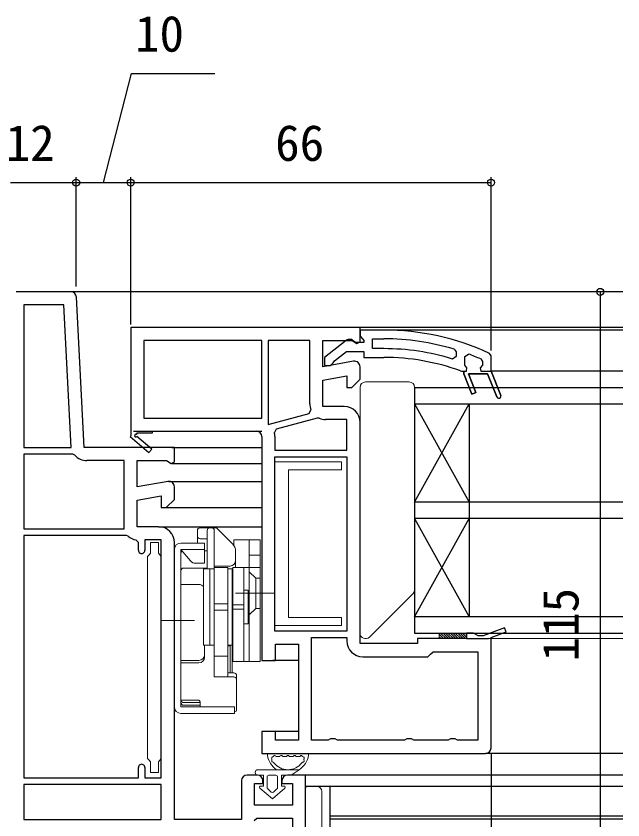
# Model space of a CAD drawing. Units: millimetres, scale not verified. Extents: x -525 to 525, y -783 to 779.
# Drawn here: x 61.6 to 172.7, y -476.4 to -329.2 of the extents above; entities that cross this region are included whole.
import ezdxf
from ezdxf.enums import TextEntityAlignment as Align

# ---------------------------------------------------------------- set-up
doc = ezdxf.new("R2010")
doc.units = ezdxf.units.MM
doc.header["$LTSCALE"] = 4
for name, color, linetype in [('0-3_YKK_11', 7, 'Continuous'), ('0-4_YKK_12', 2, 'Continuous'), ('0-7_YKK_D', 6, 'Continuous')]:
    doc.layers.add(name, color=color, linetype=linetype)
doc.layers.add('0-5_YKK_13', color=4, linetype='Continuous', lineweight=18)
doc.styles.add('ＭＳ ゴシック', font='')
doc.styles.get('ＭＳ ゴシック').set_extended_font_data('MS Gothic')

msp = doc.modelspace()

# ---------------------------------------------------------------- linework, layer by layer
at = {"layer": '0-3_YKK_11'}
for p, q in [((71.642, -379.685), (61.591, -379.685)), ((83.091, -405.185), (86.591, -405.185)), ((108.991, -406.185), (108.991, -408.685)), ((144.091, -443.185), (148.091, -443.185)), ((105.791, -468.185), (103.891, -468.185))]:
    msp.add_line(p, q, dxfattribs=at)
for points in [[(89.418, -414.4), (83.791, -415.392), (83.791, -410.585), (89.148, -410.585), (90.015, -411.127), (90.591, -410.808), (90.591, -408.185), (74.085, -408.185), (72.641, -380.633)], [(124.591, -386.185), (82.591, -386.185), (82.591, -406.051), (82.514, -406.185), (85.932, -409.09), (86.45, -408.48), (83.731, -406.169)], [(123.418, -392.4), (117.791, -393.392), (117.791, -388.585), (123.148, -388.585), (124.015, -389.127), (124.591, -388.808), (124.591, -386.185)], [(128.959, -386.681), (124.591, -386.681), (124.591, -387.781), (125.029, -388.277), (125.291, -388.575), (125.291, -388.981), (123.891, -388.981), (123.491, -388.781)], [(128.959, -390.081), (126.891, -390.081), (126.891, -388.281), (128.959, -388.281)], [(107.791, -388.585), (107.791, -403.964), (115.275, -401.959), (115.608, -401.286)], [(115.391, -400.185), (115.391, -388.585), (107.791, -388.585)], [(122.074, -388.594), (118.091, -391.706), (118.091, -393.181), (119.192, -393.181), (119.692, -392.706), (119.883, -392.336), (122.13, -390.581), (125.291, -390.581), (125.291, -391.681), (128.959, -391.681)], [(141.836, -390.19), (142.191, -390.668), (142.191, -391.505), (141.543, -391.983)], [(149.62, -398.929), (147.929, -394.681), (144.452, -394.681), (145.826, -398.133), (145.083, -398.429), (143.591, -394.681), (143.591, -394.181), (144.091, -394.181), (144.166, -393.591), (143.791, -393.107), (143.791, -393.081), (143.791, -391.546), (144.466, -391.077)], [(146.691, -391.976), (146.991, -392.434), (146.991, -393.107), (146.616, -393.591), (146.691, -394.181), (148.591, -394.181), (150.363, -398.633), (148.591, -394.181), (148.591, -391.399), (148.301, -390.946)], [(121.691, -400.685), (117.791, -400.685), (117.791, -395.829), (122.191, -395.053), (122.191, -397.185), (123.091, -397.185), (124.591, -395.685), (124.591, -393.385)], [(142.974, -394.151), (143.145, -394.181), (143.591, -394.181), (143.591, -394.681), (145.083, -398.429), (145.826, -398.133), (144.452, -394.681), (147.929, -394.681), (149.62, -398.929)], [(117.1, -402.829), (116.765, -402.802), (109.259, -404.813), (108.902, -405.41)], [(108.991, -408.685), (122.191, -408.685), (122.191, -403.085), (118.291, -403.085)], [(148.591, -463.185), (148.591, -442.996), (151.333, -441.959), (151.05, -441.211), (147.152, -442.685), (146.257, -442.685), (145.824, -442.435), (145.391, -442.185), (144.091, -442.185), (144.091, -443.185), (135.091, -443.185), (135.091, -444.085), (124.591, -444.085), (124.591, -403.585)], [(83.665, -405.791), (83.842, -405.485), (86.591, -405.485), (86.591, -405.185), (105.591, -405.185)], [(106.591, -406.185), (106.591, -447.185), (109.091, -447.185), (109.091, -444.185), (113.291, -444.185), (113.291, -461.785), (109.091, -461.785), (109.091, -460.185), (106.591, -460.185), (106.591, -464.185), (147.591, -464.185)], [(72.348, -409.562), (71.967, -409.385), (62.991, -409.385), (62.991, -423.085)], [(62.991, -423.085), (81.391, -423.085), (81.391, -410.585), (74.559, -410.585)], [(87.691, -422.685), (83.791, -422.685), (83.791, -417.829), (88.191, -417.054), (88.191, -419.185), (89.091, -419.185), (90.591, -417.685), (90.591, -415.385)], [(62.991, -424.285), (62.991, -468.685), (83.991, -468.685), (83.991, -466.785)], [(82.136, -424.423), (81.791, -424.285), (62.991, -424.285)], [(83.991, -426.985), (83.991, -425.57), (83.543, -425.072)], [(85.191, -466.785), (85.191, -468.685), (88.191, -468.685), (88.191, -425.085), (85.191, -425.085), (85.191, -426.985)], [(102.891, -469.185), (102.891, -476.285), (90.591, -476.285), (90.591, -425.585)], [(115.691, -461.785), (115.691, -442.985), (122.191, -442.985), (122.191, -443.585)], [(125.091, -446.485), (136.996, -446.485), (137.494, -446.035), (137.991, -445.585), (146.191, -445.585), (146.191, -461.785), (142.457, -461.785), (142.024, -461.535), (141.158, -461.535), (140.725, -461.785), (134.457, -461.785), (134.024, -461.535), (133.158, -461.535), (132.725, -461.785), (120.457, -461.785), (120.024, -461.535), (119.158, -461.535), (118.725, -461.785), (115.691, -461.785)], [(69.391, -493.685), (69.391, -490.785), (75.391, -490.785), (75.391, -493.185), (73.791, -493.185), (73.791, -494.685), (88.591, -494.685), (88.591, -507.594), (88.341, -507.889), (88.091, -508.185), (88.091, -509.685), (90.591, -509.685), (90.591, -494.685), (116.591, -494.685), (116.591, -492.885), (114.591, -492.885), (114.591, -468.185), (111.291, -468.185)], [(110.291, -469.185), (110.291, -469.685), (112.191, -469.685), (112.191, -473.685), (105.291, -473.685), (105.291, -469.685), (106.791, -469.685), (106.791, -469.185)], [(105.21, -476.467), (105.696, -476.085), (112.191, -476.085), (112.191, -492.285)]]:
    msp.add_lwpolyline(points, dxfattribs=at)
for points in [[(71.682, -408.185), (70.314, -382.085), (62.991, -382.085), (62.991, -408.185)], [(84.991, -402.785), (106.591, -402.785), (106.591, -388.585), (84.991, -388.585)], [(122.191, -409.885), (122.191, -441.785), (108.991, -441.785), (108.991, -409.885)], [(88.191, -469.885), (62.991, -469.885), (62.991, -476.285), (88.191, -476.285)]]:
    msp.add_lwpolyline(points, close=True, dxfattribs=at)
for centre, radius, start, end in [((71.642, -380.685), 1, 3.00003, 90), ((128.959, -432.681), 46, 65.13402, 89.99999), ((122.691, -389.381), 1, 36.86989, 128.08672), ((128.959, -432.681), 44.4, 73.13981, 90.00001), ((128.959, -432.681), 42.6, 72.81723, 90.00001), ((128.959, -432.681), 44.4, 66.46078, 69.55779), ((123.591, -393.385), 1, 0.00002, 100.00001), ((128.959, -432.681), 41, 70.01112, 90.00001), ((149.991, -398.781), 0.4, 201.69939, 21.69941), ((149.991, -398.781), 0.4, 201.69939, 21.69941), ((118.291, -400.185), 2.9, 180.00001, 202.31385), ((121.691, -403.585), 2.9, 0.00001, 89.99999), ((118.291, -400.185), 2.9, 245.74737, 270.00004), ((83.54, -406.007), 0.25, 60, 319.64299), ((105.591, -406.185), 1, 0.00001, 89.99999), ((105.591, -406.185), 3.4, 0.00002, 13.17387), ((74.559, -407.685), 2.9, 220.32022, 270.00001), ((89.591, -415.385), 1, 360, 99.99998), ((87.691, -425.585), 2.9, 0.00001, 89.99999), ((83.791, -422.685), 2.4, 226.39716, 264.0622), ((84.591, -426.985), 0.6, 179.99999, 0.00001), ((125.091, -443.585), 2.9, 180.00001, 269.99999), ((147.591, -463.185), 1, 270.00001, 359.99999), ((84.591, -466.785), 0.6, 359.99999, 180.00001), ((103.891, -469.185), 1, 90.00001, 179.99999), ((105.791, -469.185), 1, 0.00001, 89.99999), ((111.291, -469.185), 1, 90.00001, 179.99999)]:
    msp.add_arc(centre, radius, start, end, dxfattribs=at)
at = {"layer": '0-4_YKK_12'}
for p, q in [((172.741, -379.699), (71.642, -379.685)), ((172.741, -386.199), (124.12, -386.186)), ((172.741, -386.695), (128.959, -386.681)), ((172.741, -394.195), (148.591, -394.181)), ((134.591, -397.185), (172.741, -397.199)), ((134.591, -397.185), (134.591, -442.18)), ((134.591, -400.185), (172.741, -400.199)), ((134.591, -400.185), (144.591, -418.185)), ((134.591, -418.185), (144.591, -400.185)), ((144.591, -400.185), (144.591, -439.185)), ((90.091, -405.185), (106.591, -405.185)), ((90.091, -408.185), (106.591, -408.185)), ((90.091, -411.085), (106.591, -411.085)), ((89.591, -414.385), (106.591, -414.385)), ((88.884, -419.185), (106.591, -419.185)), ((172.741, -418.199), (134.591, -418.185)), ((172.741, -421.199), (134.591, -421.185)), ((134.591, -421.185), (144.591, -439.185)), ((87.691, -422.685), (106.591, -422.685)), ((134.591, -442.18), (172.741, -442.194)), ((172.741, -443.199), (148.091, -443.185)), ((113.278, -447.185), (108.591, -447.185)), ((113.291, -460.185), (108.591, -460.185)), ((172.741, -464.199), (147.591, -464.185)), ((172.741, -468.199), (114.091, -468.185)), ((114.591, -470.185), (172.741, -470.199)), ((119.091, -485.685), (119.091, -470.185)), ((172.741, -475.699), (119.091, -475.685)), ((119.091, -476.185), (172.741, -476.199))]:
    msp.add_line(p, q, dxfattribs=at)
msp.add_lwpolyline([(172.741, -439.199), (134.591, -439.185), (144.591, -421.185)], dxfattribs=at)
at = {"layer": '0-5_YKK_13'}
for p, q in [((124.591, -397.185), (124.591, -442.185)), ((125.591, -396.185), (133.591, -396.185)), ((134.591, -434.185), (134.591, -397.185)), ((94.791, -425.685), (94.791, -423.385)), ((94.791, -425.685), (94.791, -423.385)), ((98.084, -422.885), (95.291, -422.885)), ((98.084, -422.885), (95.291, -422.885)), ((96.591, -430.252), (96.591, -423.385)), ((96.591, -430.252), (96.591, -423.385)), ((97.891, -430.185), (97.891, -423.385)), ((97.891, -430.185), (97.891, -423.385)), ((101.205, -425.799), (98.438, -423.032)), ((101.205, -425.799), (98.438, -423.032)), ((96.591, -424.885), (95.291, -424.885)), ((96.591, -424.885), (95.291, -424.885)), ((106.291, -425.085), (101.491, -425.085)), ((101.491, -426.16), (101.491, -425.085)), ((106.291, -425.085), (101.491, -425.085)), ((101.491, -426.16), (101.491, -425.085)), ((104.291, -430.185), (104.291, -425.085)), ((104.291, -430.185), (104.291, -425.085)), ((106.291, -447.385), (106.291, -425.085)), ((106.291, -447.385), (106.291, -425.085)), ((90.591, -455.685), (90.591, -426.885)), ((90.591, -455.685), (90.591, -426.885)), ((91.791, -455.685), (91.791, -426.885)), ((96.091, -426.885), (91.791, -426.885)), ((91.791, -426.885), (93.529, -428.956)), ((91.791, -455.685), (91.791, -426.885)), ((96.091, -426.885), (91.791, -426.885)), ((91.791, -426.885), (93.529, -428.956)), ((91.791, -433.264), (91.791, -427.585)), ((91.791, -433.264), (91.791, -427.585)), ((96.591, -427.085), (96.091, -427.085)), ((96.591, -427.085), (96.091, -427.085)), ((101.791, -430.185), (101.791, -427.214)), ((101.791, -430.185), (101.791, -427.214)), ((106.291, -427.885), (104.291, -427.885)), ((106.291, -427.885), (104.291, -427.885)), ((96.091, -429.385), (94.449, -429.385)), ((96.091, -429.385), (94.449, -429.385)), ((96.591, -430.252), (92.291, -430.252)), ((96.591, -430.252), (92.291, -430.252)), ((95.891, -444.385), (95.891, -430.385)), ((97.091, -430.385), (95.891, -430.385)), ((95.891, -444.385), (95.891, -430.385)), ((97.091, -430.385), (95.891, -430.385)), ((97.091, -430.385), (97.891, -430.385)), ((97.091, -430.385), (97.091, -444.385)), ((97.091, -444.385), (97.091, -430.385)), ((97.091, -430.385), (97.891, -430.385)), ((97.091, -430.385), (97.091, -444.385)), ((97.091, -444.385), (97.091, -430.385)), ((100.791, -429.885), (97.891, -429.885)), ((100.791, -429.885), (97.891, -429.885)), ((97.891, -450.206), (97.891, -430.185)), ((97.891, -450.206), (97.891, -430.185)), ((97.891, -430.385), (97.891, -444.385)), ((97.891, -430.385), (97.891, -444.385)), ((100.391, -430.385), (101.191, -430.385)), ((100.391, -430.385), (100.391, -444.385)), ((100.391, -430.385), (101.191, -430.385)), ((100.391, -430.385), (100.391, -444.385)), ((101.191, -430.385), (101.191, -444.385)), ((101.191, -430.385), (101.191, -444.385)), ((106.291, -430.185), (101.291, -430.185)), ((101.291, -447.385), (101.291, -430.185)), ((106.291, -430.185), (101.291, -430.185)), ((101.291, -447.385), (101.291, -430.185)), ((103.291, -447.385), (103.291, -430.185)), ((103.291, -447.385), (103.291, -430.185)), ((104.291, -430.185), (104.291, -447.385)), ((104.291, -430.185), (104.291, -447.385)), ((105.491, -432.135), (104.291, -430.935)), ((105.491, -432.135), (104.291, -430.935)), ((106.291, -432.135), (105.491, -432.135)), ((105.491, -437.635), (105.491, -432.135)), ((106.291, -432.135), (105.491, -432.135)), ((105.491, -437.635), (105.491, -432.135)), ((95.091, -433.264), (91.791, -433.264)), ((95.091, -433.264), (91.791, -433.264)), ((101.291, -434.385), (101.191, -434.385)), ((101.291, -434.385), (101.191, -434.385)), ((108.791, -434.885), (101.791, -434.885)), ((108.791, -434.885), (101.791, -434.885)), ((104.091, -434.285), (103.291, -434.285)), ((103.291, -440.485), (103.291, -434.285)), ((104.091, -434.285), (103.291, -434.285)), ((103.291, -440.485), (103.291, -434.285)), ((104.091, -440.485), (104.091, -434.285)), ((104.091, -440.485), (104.091, -434.285)), ((134.298, -434.892), (126.298, -442.892)), ((97.891, -436.816), (100.391, -436.816)), ((97.891, -436.816), (100.391, -436.816)), ((103.291, -436.993), (101.291, -436.993)), ((103.291, -436.993), (101.291, -436.993)), ((97.891, -437.954), (100.391, -437.954)), ((97.891, -437.954), (100.391, -437.954)), ((103.291, -437.777), (101.291, -437.777)), ((103.291, -437.777), (101.291, -437.777)), ((105.491, -437.635), (104.291, -438.835)), ((105.491, -437.635), (104.291, -438.835)), ((106.291, -437.635), (105.491, -437.635)), ((106.291, -437.635), (105.491, -437.635)), ((94.291, -439.885), (88.091, -439.885)), ((94.291, -439.885), (88.091, -439.885)), ((101.291, -440.385), (101.191, -440.385)), ((101.291, -440.385), (101.191, -440.385)), ((104.091, -440.485), (103.291, -440.485)), ((104.091, -440.485), (103.291, -440.485)), ((139.091, -442.38), (139.896, -443.185)), ((139.091, -442.829), (139.447, -443.185)), ((139.345, -442.185), (140.345, -443.185)), ((139.794, -442.185), (140.794, -443.185)), ((140.243, -442.185), (141.243, -443.185)), ((140.692, -442.185), (141.692, -443.185)), ((141.141, -442.185), (142.141, -443.185)), ((141.59, -442.185), (142.59, -443.185)), ((142.039, -442.185), (143.039, -443.185)), ((142.488, -442.185), (143.488, -443.185)), ((142.937, -442.185), (143.937, -443.185)), ((143.386, -442.185), (144.091, -442.89)), ((143.835, -442.185), (144.091, -442.441)), ((97.091, -444.385), (95.891, -444.385)), ((97.091, -444.385), (95.891, -444.385)), ((96.091, -446.621), (96.091, -444.385)), ((96.091, -446.621), (96.091, -444.385)), ((97.091, -444.385), (97.891, -444.385)), ((97.091, -444.385), (97.891, -444.385)), ((97.891, -450.206), (97.891, -444.385)), ((97.891, -450.206), (97.891, -444.385)), ((100.391, -444.385), (101.191, -444.385)), ((100.391, -444.385), (101.191, -444.385)), ((101.191, -444.385), (101.191, -449.453)), ((101.191, -444.385), (101.191, -449.453)), ((100.391, -449.453), (100.391, -444.524)), ((100.391, -449.453), (100.391, -444.524)), ((95.091, -447.171), (91.791, -447.171)), ((95.091, -447.171), (91.791, -447.171)), ((100.391, -446.385), (97.891, -446.385)), ((100.391, -446.385), (97.891, -446.385)), ((106.291, -447.385), (101.291, -447.385)), ((106.291, -447.385), (101.291, -447.385)), ((95.091, -447.621), (91.791, -447.621)), ((91.791, -454.427), (91.791, -447.621)), ((95.091, -447.621), (91.791, -447.621)), ((91.791, -454.427), (91.791, -447.621)), ((101.491, -450.206), (97.891, -450.206)), ((101.491, -450.206), (97.891, -450.206)), ((101.491, -449.453), (100.391, -449.453)), ((101.491, -449.453), (100.391, -449.453)), ((101.991, -449.953), (101.991, -456.124)), ((101.991, -449.953), (101.991, -456.124)), ((91.791, -454.885), (91.791, -454.427)), ((91.791, -454.427), (94.923, -454.427)), ((91.791, -454.885), (91.791, -454.427)), ((91.791, -454.427), (94.923, -454.427)), ((95.291, -455.685), (95.291, -454.796)), ((95.291, -455.685), (95.291, -454.796)), ((91.791, -455.685), (101.591, -455.685)), ((91.791, -455.685), (101.591, -455.685)), ((95.291, -454.885), (92.291, -454.885)), ((95.291, -454.885), (92.291, -454.885)), ((95.191, -455.385), (92.291, -455.385)), ((95.191, -455.385), (92.291, -455.385)), ((101.591, -456.885), (101.591, -455.685)), ((101.591, -456.885), (101.591, -455.685)), ((91.791, -456.885), (101.591, -456.885)), ((91.791, -456.885), (101.591, -456.885)), ((114.847, -464.185), (107.919, -464.185)), ((109.751, -464.785), (109.319, -464.785)), ((110.983, -464.785), (110.551, -464.785)), ((112.215, -464.785), (111.783, -464.785)), ((113.447, -464.785), (113.015, -464.785)), ((105.882, -467.185), (113.432, -467.185)), ((106.883, -468.185), (105.883, -468.185)), ((106.883, -468.185), (105.883, -468.185)), ((106.883, -470.185), (106.883, -468.185)), ((106.883, -470.185), (106.883, -468.185)), ((107.583, -468.485), (107.583, -470.485)), ((107.583, -468.485), (107.583, -470.485)), ((109.183, -468.185), (107.883, -468.185)), ((109.183, -468.185), (107.883, -468.185)), ((109.483, -470.485), (109.483, -468.485)), ((109.483, -470.485), (109.483, -468.485)), ((110.183, -468.185), (110.183, -470.185)), ((111.983, -468.185), (110.183, -468.185)), ((110.183, -470.185), (110.183, -468.185)), ((111.983, -468.185), (110.183, -468.185)), ((108.533, -472.485), (106.254, -470.541)), ((108.533, -472.485), (106.254, -470.541)), ((106.385, -470.185), (106.883, -470.185)), ((106.883, -470.185), (106.385, -470.185)), ((107.688, -470.713), (108.338, -471.268)), ((108.338, -471.268), (107.688, -470.713)), ((110.812, -470.541), (108.533, -472.485)), ((108.533, -472.485), (110.812, -470.541)), ((108.727, -471.268), (109.377, -470.713)), ((108.727, -471.268), (109.377, -470.713)), ((110.183, -470.185), (110.681, -470.185)), ((110.681, -470.185), (110.183, -470.185)), ((114.591, -470.698), (114.591, -471.198)), ((116.591, -470.185), (115.087, -470.198)), ((117.591, -491.685), (117.591, -471.185))]:
    msp.add_line(p, q, dxfattribs=at)
for points in [[(108.991, -410.785), (108.991, -440.785), (121.191, -440.785), (121.191, -439.285), (111.491, -439.285), (111.491, -412.285), (121.191, -412.285), (121.191, -410.785)], [(88.191, -428.127), (88.191, -465.144), (87.941, -465.439), (87.691, -465.735), (87.691, -467.685), (86.191, -467.685), (86.191, -465.735), (85.941, -465.439), (85.691, -465.144), (85.691, -428.127), (85.941, -427.831), (86.191, -427.535), (86.191, -425.585), (87.691, -425.585), (87.691, -427.535), (87.941, -427.831)], [(139.091, -442.185), (139.091, -443.185), (144.091, -443.185), (144.091, -442.185)]]:
    msp.add_lwpolyline(points, close=True, dxfattribs=at)
for points in [[(96.091, -429.385), (96.091, -425.685), (91.791, -425.685)], [(96.091, -429.385), (96.091, -425.685), (91.791, -425.685)], [(97.891, -430.185), (100.391, -430.185), (100.391, -450.206)], [(97.891, -430.185), (100.391, -430.185), (100.391, -450.206)], [(100.791, -449.453), (100.791, -444.524), (100.391, -444.524)], [(100.791, -449.453), (100.791, -444.524), (100.391, -444.524)], [(94.922, -454.427), (94.961, -454.43), (95.015, -454.442), (95.075, -454.467), (95.136, -454.506), (95.19, -454.557), (95.234, -454.617), (95.266, -454.683), (95.285, -454.752), (95.291, -454.816)], [(94.922, -454.427), (94.961, -454.43), (95.015, -454.442), (95.075, -454.467), (95.136, -454.506), (95.19, -454.557), (95.234, -454.617), (95.266, -454.683), (95.285, -454.752), (95.291, -454.816)], [(113.432, -467.185), (111.983, -468.185), (113.432, -467.185)], [(114.591, -471.198), (114.591, -491.672), (114.591, -492.172)]]:
    msp.add_lwpolyline(points, dxfattribs=at)
for centre, radius, start, end in [((125.591, -397.185), 1, 90, 180), ((133.591, -397.185), 1, 0, 90), ((95.291, -423.385), 0.5, 90, 180), ((95.291, -423.385), 0.5, 90, 180), ((97.091, -423.385), 0.5, 90, 180), ((97.091, -423.385), 0.5, 90, 180), ((97.391, -423.385), 0.5, 0, 90), ((97.391, -423.385), 0.5, 0, 90), ((98.084, -423.385), 0.5, 45, 90), ((98.084, -423.385), 0.5, 45, 90), ((95.291, -424.385), 0.5, 180, 270), ((95.291, -424.385), 0.5, 180, 270), ((91.791, -426.885), 1.2, 90, 180), ((91.791, -426.885), 1.2, 90, 180), ((99.791, -427.214), 2, 0, 45), ((99.791, -427.214), 2, 0, 45), ((92.291, -427.585), 0.5, 122.3074, 180), ((92.291, -427.585), 0.5, 122.3074, 180), ((94.449, -428.185), 1.2, 220, 270), ((94.449, -428.185), 1.2, 220, 270), ((100.791, -428.885), 1, 270, 0), ((100.791, -428.885), 1, 270, 0), ((92.291, -430.752), 0.5, 90, 180), ((92.291, -430.752), 0.5, 90, 180), ((95.091, -434.264), 1, 36.8699, 90), ((95.091, -434.264), 1, 36.8699, 90), ((133.591, -434.185), 1, 315, 0), ((125.591, -442.185), 1, 180, 315), ((100.791, -443.585), 1, 293.57818, 300), ((100.791, -443.585), 1, 293.57818, 300), ((95.091, -446.171), 1, 270, 0), ((95.091, -446.171), 1, 270, 0), ((95.091, -446.621), 1, 270, 0), ((95.091, -446.621), 1, 270, 0), ((101.491, -449.953), 0.5, 0, 90), ((101.491, -449.953), 0.5, 0, 90), ((101.491, -450.706), 0.5, 0, 90), ((101.491, -450.706), 0.5, 0, 90), ((92.291, -454.385), 0.5, 184.75484, 270), ((92.291, -454.385), 0.5, 184.75484, 270), ((91.791, -455.685), 1.2, 180, 270), ((91.791, -455.685), 1.2, 180, 270), ((92.291, -454.885), 0.5, 180, 270), ((92.291, -454.885), 0.5, 180, 270), ((95.191, -454.885), 0.5, 270, 281.53696), ((95.191, -454.885), 0.5, 270, 281.53696), ((101.491, -456.124), 0.5, 281.53696, 0), ((101.491, -456.124), 0.5, 281.53696, 0), ((107.919, -464.485), 0.3, 90, 188.20609), ((111.383, -463.985), 3.8, 188.20609, 237.36313), ((108.699, -465.085), 0.3, 110.02209, 202.28177), ((108.494, -464.521), 0.3, 290.02209, 328.16514), ((108.919, -464.785), 0.2, 36.8699, 148.16514), ((109.319, -464.485), 0.3, 216.8699, 270), ((109.751, -464.485), 0.3, 270, 323.1301), ((110.151, -464.785), 0.2, 36.8699, 143.1301), ((110.551, -464.485), 0.3, 216.8699, 270), ((110.983, -464.485), 0.3, 270, 323.1301), ((111.383, -464.785), 0.2, 36.8699, 143.1301), ((111.783, -464.485), 0.3, 216.8699, 270), ((112.215, -464.485), 0.3, 270, 323.1301), ((112.615, -464.785), 0.2, 36.8699, 143.1301), ((113.015, -464.485), 0.3, 216.8699, 270), ((111.383, -463.985), 3.8, 302.63687, 351.79391), ((113.447, -464.485), 0.3, 270, 323.1301), ((113.847, -464.785), 0.2, 31.83486, 143.1301), ((114.272, -464.521), 0.3, 211.83486, 249.97791), ((114.066, -465.085), 0.3, 337.71823, 69.97791), ((114.847, -464.485), 0.3, 351.79391, 90), ((108.611, -465.585), 0.2, 153.36701, 266.63299), ((111.383, -463.985), 3.2, 202.28177, 203.14776), ((108.165, -465.361), 0.3, 333.36701, 23.14776), ((108.582, -466.084), 0.3, 36.85224, 86.63299), ((111.383, -463.985), 3.2, 216.85224, 323.14776), ((114.183, -466.084), 0.3, 93.36701, 143.14776), ((114.154, -465.585), 0.2, 273.36701, 26.63299), ((114.601, -465.361), 0.3, 156.85224, 206.63299), ((111.383, -463.985), 3.2, 336.85224, 337.71823), ((105.882, -467.685), 0.5, 90.11462, 269.88538), ((105.883, -467.685), 0.5, 89.88541, 270), ((105.883, -467.685), 0.5, 269.88533, 269.99998), ((107.883, -468.485), 0.3, 90, 180), ((107.883, -468.485), 0.3, 90, 180), ((109.183, -468.485), 0.3, 0, 90), ((109.183, -468.485), 0.3, 0, 90), ((106.385, -470.387), 0.202, 90, 229.53619), ((106.385, -470.387), 0.202, 90, 229.53619), ((107.883, -470.485), 0.3, 180, 229.53619), ((107.883, -470.485), 0.3, 180, 229.53619), ((109.183, -470.485), 0.3, 310.46381, 0), ((109.183, -470.485), 0.3, 310.46381, 0), ((110.681, -470.387), 0.202, 310.46378, 89.99997), ((110.681, -470.387), 0.202, 310.46381, 90), ((115.091, -470.698), 0.5, 90.5, 180), ((116.591, -471.185), 1, 0, 90), ((108.533, -471.039), 0.3, 229.53619, 310.46381), ((108.533, -471.039), 0.3, 229.53619, 310.46381)]:
    msp.add_arc(centre, radius, start, end, dxfattribs=at)
at = {"layer": '0-7_YKK_D'}
for p, q in [((72.591, -378.685), (72.591, -358.685)), ((72.591, -378.685), (72.591, -358.685)), ((82.591, -385.685), (82.591, -358.685)), ((82.591, -385.685), (82.591, -358.685)), ((148.591, -390.399), (148.591, -358.685)), ((60.591, -359.685), (72.591, -359.685)), ((72.591, -359.685), (82.591, -359.685)), ((82.591, -359.685), (148.591, -359.685)), ((168.591, -379.685), (168.591, -494.685)), ((148.591, -464.185), (148.591, -718.695))]:
    msp.add_line(p, q, dxfattribs=at)
msp.add_lwpolyline([(77.591, -359.685), (82.752, -339.685), (98.002, -339.685)], dxfattribs=at)
for centre in [(72.591, -359.685), (72.591, -359.685), (82.591, -359.685), (82.591, -359.685), (148.591, -359.685), (168.591, -379.685)]:
    msp.add_circle(centre, 0.637, dxfattribs=at)

# ---------------------------------------------------------------- texts
at = {"layer": '0-7_YKK_D', "style": 'ＭＳ ゴシック'}
for s, p in [('10', (83.372, -337.685)), ('12', (59.688, -357.685)), ('66', (109.046, -357.685))]:
    msp.add_text(s, height=6.598, dxfattribs=at).set_placement(p, align=Align.BOTTOM_LEFT)
msp.add_text('115', height=6.598, rotation=90, dxfattribs=at).set_placement((166.591, -447.361), align=Align.BOTTOM_LEFT)

doc.saveas('drawing.dxf')
